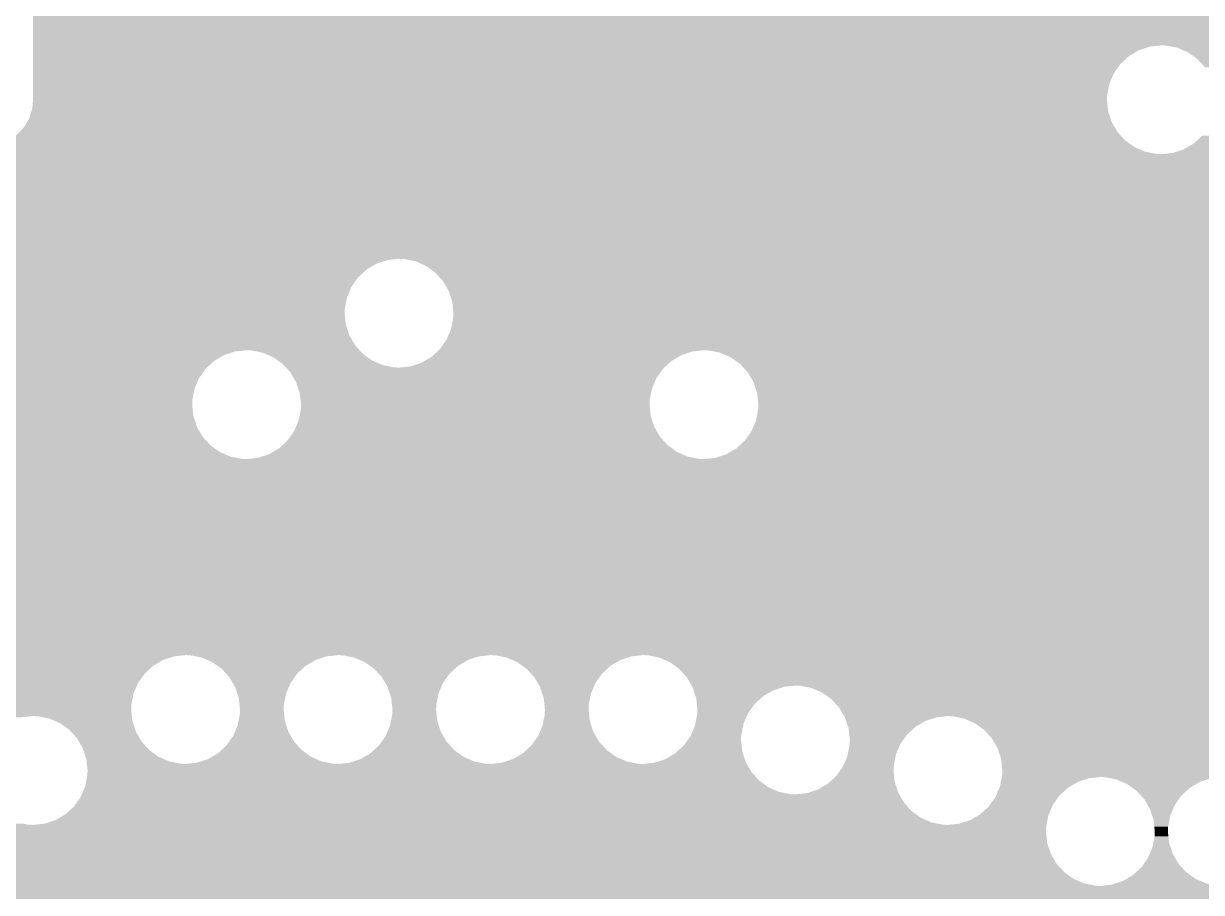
# Model space of a CAD drawing. Extents: x 295 to 953, y 10 to 290.
# Drawn here: x 571.97 to 594.54, y 203.02 to 219.67 of the extents above; entities that cross this region are included whole.
import ezdxf

# ---------------------------------------------------------------- set-up
doc = ezdxf.new("R2010")
doc.units = 0
doc.header["$LTSCALE"] = 5
doc.header["$MEASUREMENT"] = 0
doc.layers.add('PWR', color=7, linetype='CONTINUOUS')

msp = doc.modelspace()

# ---------------------------------------------------------------- linework, layer by layer
at = {"layer": 'PWR'}
for points in [[(572.155, 219.251), (572.155, 220.086), (659.493, 219.251), (659.493, 220.086)], [(572.155, 219.227), (572.155, 219.251), (593.552, 219.227), (593.771, 219.251)], [(572.155, 219.159), (572.155, 219.227), (593.342, 219.159), (593.552, 219.227)], [(572.155, 219.047), (572.155, 219.159), (593.152, 219.047), (593.342, 219.159)], [(593.863, 219.247), (593.771, 219.251), (659.493, 219.247), (659.493, 219.251)], [(594.079, 219.204), (593.863, 219.247), (659.493, 219.204), (659.493, 219.247)], [(594.281, 219.117), (594.079, 219.204), (659.493, 219.117), (659.493, 219.204)], [(572.155, 218.898), (572.155, 219.047), (592.989, 218.898), (593.152, 219.047)], [(572.155, 218.719), (572.155, 218.898), (592.862, 218.719), (592.989, 218.898)], [(594.461, 218.99), (594.281, 219.117), (659.493, 218.99), (659.493, 219.117)], [(594.61, 218.827), (594.461, 218.99), (659.493, 218.827), (659.493, 218.99)], [(572.155, 218.516), (572.155, 218.719), (592.775, 218.516), (592.862, 218.719)], [(572.155, 218.3), (572.155, 218.516), (592.732, 218.3), (592.775, 218.516)], [(572.155, 218.208), (572.155, 218.3), (592.728, 218.208), (592.732, 218.3)], [(572.122, 217.989), (572.14, 218.047), (592.751, 217.989), (592.745, 218.047)], [(572.14, 218.047), (572.155, 218.208), (592.745, 218.047), (592.728, 218.208)], [(571.979, 217.68), (572.037, 217.779), (592.878, 217.68), (592.82, 217.779)], [(572.037, 217.779), (572.081, 217.854), (592.82, 217.779), (592.795, 217.854)], [(572.081, 217.854), (572.122, 217.989), (592.795, 217.854), (592.751, 217.989)], [(571.839, 217.534), (571.892, 217.589), (592.982, 217.534), (592.931, 217.589)], [(571.892, 217.589), (571.979, 217.68), (592.931, 217.589), (592.878, 217.68)], [(546.012, 217.299), (546.018, 217.332), (593.26, 217.299), (593.214, 217.332)], [(571.279, 217.332), (571.48, 217.355), (593.214, 217.332), (593.181, 217.355)], [(571.48, 217.355), (571.67, 217.424), (593.181, 217.355), (593.084, 217.424)], [(571.67, 217.424), (571.674, 217.426), (593.084, 217.424), (593.08, 217.426)], [(571.674, 217.426), (571.839, 217.534), (593.08, 217.426), (592.982, 217.534)], [(594.199, 217.257), (594.39, 217.369), (618.504, 217.257), (618.468, 217.369)], [(594.39, 217.369), (594.429, 217.405), (618.468, 217.369), (618.456, 217.405)], [(594.429, 217.405), (594.552, 217.518), (618.456, 217.405), (618.444, 217.518)], [(545.915, 217.005), (545.984, 217.165), (618.636, 217.005), (618.542, 217.165)], [(545.984, 217.165), (545.986, 217.169), (593.771, 217.165), (593.679, 217.169)], [(545.986, 217.17), (545.995, 217.212), (593.677, 217.17), (593.463, 217.212)], [(545.986, 217.169), (545.986, 217.17), (593.679, 217.169), (593.677, 217.17)], [(545.995, 217.212), (546.012, 217.299), (593.463, 217.212), (593.26, 217.299)], [(593.771, 217.165), (593.99, 217.189), (618.542, 217.165), (618.529, 217.189)], [(593.99, 217.189), (594.01, 217.195), (618.529, 217.189), (618.525, 217.195)], [(594.01, 217.195), (594.199, 217.257), (618.525, 217.195), (618.504, 217.257)], [(545.811, 216.842), (545.899, 216.967), (618.785, 216.842), (618.671, 216.967)], [(545.899, 216.967), (545.915, 217.005), (618.671, 216.967), (618.636, 217.005)], [(545.774, 216.791), (545.811, 216.842), (618.857, 216.791), (618.785, 216.842)], [(548.249, 216.79), (548.183, 216.791), (618.858, 216.79), (618.857, 216.791)], [(548.314, 216.785), (548.249, 216.79), (618.866, 216.785), (618.858, 216.79)], [(548.379, 216.774), (548.314, 216.785), (618.881, 216.774), (618.866, 216.785)], [(548.443, 216.76), (548.379, 216.774), (618.902, 216.76), (618.881, 216.774)], [(548.505, 216.74), (548.443, 216.76), (618.929, 216.74), (618.902, 216.76)], [(548.566, 216.717), (548.505, 216.74), (618.962, 216.717), (618.929, 216.74)], [(548.571, 216.715), (548.566, 216.717), (618.965, 216.715), (618.962, 216.717)], [(548.626, 216.689), (548.571, 216.715), (619.025, 216.689), (618.965, 216.715)], [(548.683, 216.656), (548.626, 216.689), (619.1, 216.656), (619.025, 216.689)], [(548.726, 216.628), (548.683, 216.656), (619.167, 216.628), (619.1, 216.656)], [(516.902, 216.405), (516.937, 216.435), (659.493, 216.405), (659.493, 216.435)], [(544.99, 216.435), (545.028, 216.439), (654.528, 216.435), (654.436, 216.439)], [(545.028, 216.439), (545.17, 216.454), (654.436, 216.439), (654.359, 216.454)], [(548.571, 216.454), (548.599, 216.482), (654.359, 216.454), (654.219, 216.482)], [(548.599, 216.482), (548.686, 216.569), (654.219, 216.482), (654.017, 216.569)], [(548.686, 216.569), (548.698, 216.581), (654.017, 216.569), (653.999, 216.581)], [(548.698, 216.581), (548.702, 216.585), (619.476, 216.581), (619.384, 216.585)], [(548.702, 216.585), (548.737, 216.62), (619.384, 216.585), (619.205, 216.62)], [(548.737, 216.62), (548.726, 216.628), (619.205, 216.62), (619.167, 216.628)], [(548.978, 216.368), (548.952, 216.405), (659.493, 216.368), (659.493, 216.405)], [(549, 216.33), (548.978, 216.368), (659.493, 216.33), (659.493, 216.368)], [(549.011, 216.311), (549, 216.33), (607.619, 216.311), (607.792, 216.33)], [(549.014, 216.306), (549.011, 216.311), (607.572, 216.306), (607.619, 216.311)], [(549.04, 216.253), (549.014, 216.306), (607.409, 216.253), (607.572, 216.306)], [(549.047, 216.238), (549.04, 216.253), (607.363, 216.238), (607.409, 216.253)], [(549.065, 216.192), (549.047, 216.238), (607.285, 216.192), (607.363, 216.238)], [(549.086, 216.13), (549.065, 216.192), (607.179, 216.13), (607.285, 216.192)], [(549.087, 216.126), (549.086, 216.13), (607.173, 216.126), (607.179, 216.13)], [(549.102, 216.066), (549.087, 216.126), (607.107, 216.066), (607.173, 216.126)], [(549.114, 216.002), (549.102, 216.066), (607.037, 216.002), (607.107, 216.066)], [(549.117, 215.977), (549.114, 216.002), (607.01, 215.977), (607.037, 216.002)], [(549.121, 215.937), (549.117, 215.977), (606.981, 215.937), (607.01, 215.977)], [(549.106, 215.696), (549.117, 215.76), (606.839, 215.696), (606.866, 215.76)], [(549.117, 215.76), (549.12, 215.798), (606.866, 215.76), (606.882, 215.798)], [(549.12, 215.798), (549.122, 215.826), (606.882, 215.798), (606.902, 215.826)], [(549.123, 215.871), (549.121, 215.937), (606.935, 215.871), (606.981, 215.937)], [(549.122, 215.826), (549.123, 215.871), (606.902, 215.826), (606.935, 215.871)], [(549.049, 215.508), (549.072, 215.569), (606.778, 215.508), (606.79, 215.569)], [(549.072, 215.569), (549.08, 215.595), (606.79, 215.569), (606.795, 215.595)], [(549.08, 215.595), (549.092, 215.632), (606.795, 215.595), (606.811, 215.632)], [(549.092, 215.632), (549.106, 215.696), (606.811, 215.632), (606.839, 215.696)], [(511.399, 215.288), (511.399, 215.337), (606.749, 215.288), (606.751, 215.337)], [(548.573, 215.287), (548.571, 215.288), (606.749, 215.287), (606.749, 215.288)], [(548.698, 215.161), (548.573, 215.287), (606.762, 215.161), (606.749, 215.287)], [(548.952, 215.337), (548.98, 215.379), (606.751, 215.337), (606.753, 215.379)], [(548.98, 215.379), (548.988, 215.392), (606.753, 215.379), (606.755, 215.392)], [(548.988, 215.392), (549.021, 215.449), (606.755, 215.392), (606.767, 215.449)], [(549.021, 215.449), (549.049, 215.508), (606.767, 215.449), (606.778, 215.508)], [(548.603, 215.042), (548.654, 215.069), (578.691, 215.042), (578.737, 215.069)], [(548.654, 215.069), (548.661, 215.073), (578.737, 215.069), (578.749, 215.073)], [(548.661, 215.073), (548.717, 215.108), (578.749, 215.073), (578.854, 215.108)], [(548.721, 215.138), (548.698, 215.161), (578.947, 215.138), (579.166, 215.161)], [(548.717, 215.108), (548.737, 215.122), (578.854, 215.108), (578.898, 215.122)], [(548.737, 215.122), (548.721, 215.138), (578.898, 215.122), (578.947, 215.138)], [(579.258, 215.157), (579.166, 215.161), (606.763, 215.157), (606.762, 215.161)], [(579.474, 215.115), (579.258, 215.157), (606.767, 215.115), (606.763, 215.157)], [(579.583, 215.068), (579.474, 215.115), (606.772, 215.068), (606.767, 215.115)], [(579.676, 215.028), (579.583, 215.068), (606.785, 215.028), (606.772, 215.068)], [(537.794, 214.9), (537.722, 214.951), (578.484, 214.9), (578.54, 214.951)], [(537.877, 214.809), (537.794, 214.9), (578.384, 214.809), (578.484, 214.9)], [(548.223, 214.951), (548.289, 214.955), (578.54, 214.951), (578.544, 214.955)], [(548.289, 214.955), (548.31, 214.958), (578.544, 214.955), (578.547, 214.958)], [(548.31, 214.958), (548.354, 214.964), (578.547, 214.958), (578.556, 214.964)], [(548.354, 214.964), (548.418, 214.977), (578.556, 214.964), (578.579, 214.977)], [(548.418, 214.977), (548.481, 214.994), (578.579, 214.977), (578.609, 214.994)], [(548.481, 214.994), (548.543, 215.016), (578.609, 214.994), (578.646, 215.016)], [(548.543, 215.016), (548.603, 215.042), (578.646, 215.016), (578.691, 215.042)], [(579.856, 214.9), (579.676, 215.028), (606.827, 214.9), (606.785, 215.028)], [(579.894, 214.858), (579.856, 214.9), (606.841, 214.858), (606.827, 214.9)], [(580.005, 214.738), (579.894, 214.858), (606.912, 214.738), (606.841, 214.858)], [(537.943, 214.738), (537.877, 214.809), (578.333, 214.738), (578.384, 214.809)], [(538.006, 214.629), (537.943, 214.738), (578.257, 214.629), (578.333, 214.738)], [(538.054, 214.547), (538.006, 214.629), (578.221, 214.547), (578.257, 214.629)], [(580.046, 214.668), (580.005, 214.738), (606.952, 214.668), (606.912, 214.738)], [(580.116, 214.547), (580.046, 214.668), (607.063, 214.547), (606.952, 214.668)], [(538.094, 214.427), (538.054, 214.547), (578.17, 214.427), (578.221, 214.547)], [(538.123, 214.338), (538.094, 214.427), (578.152, 214.338), (578.17, 214.427)], [(580.13, 214.505), (580.116, 214.547), (607.101, 214.505), (607.063, 214.547)], [(580.172, 214.378), (580.13, 214.505), (607.281, 214.378), (607.101, 214.505)], [(538.136, 214.21), (538.123, 214.338), (578.127, 214.21), (578.152, 214.338)], [(538.146, 214.119), (538.136, 214.21), (578.123, 214.119), (578.127, 214.21)], [(580.185, 214.338), (580.172, 214.378), (607.374, 214.338), (607.281, 214.378)], [(580.19, 214.291), (580.185, 214.338), (607.483, 214.291), (607.374, 214.338)], [(580.195, 214.248), (580.19, 214.291), (607.7, 214.248), (607.483, 214.291)], [(580.195, 214.244), (580.195, 214.248), (607.792, 214.244), (607.7, 214.248)], [(580.209, 214.119), (580.195, 214.244), (659.493, 214.119), (659.493, 214.244)], [(538.135, 213.993), (538.142, 214.027), (578.136, 213.993), (578.133, 214.027)], [(538.142, 214.027), (538.146, 214.119), (578.133, 214.027), (578.123, 214.119)], [(558.226, 213.989), (558.135, 213.993), (578.137, 213.989), (578.136, 213.993)], [(558.443, 213.946), (558.226, 213.989), (578.141, 213.946), (578.137, 213.989)], [(558.552, 213.899), (558.443, 213.946), (578.146, 213.899), (578.141, 213.946)], [(580.176, 213.881), (580.189, 213.949), (614.703, 213.881), (614.893, 213.949)], [(580.189, 213.949), (580.194, 213.973), (614.893, 213.949), (615.094, 213.973)], [(580.194, 213.973), (580.204, 214.027), (659.493, 213.973), (659.493, 214.027)], [(580.204, 214.027), (580.209, 214.119), (659.493, 214.027), (659.493, 214.119)], [(558.645, 213.859), (558.552, 213.899), (578.159, 213.859), (578.146, 213.899)], [(558.825, 213.732), (558.645, 213.859), (578.201, 213.732), (578.159, 213.859)], [(558.863, 213.69), (558.825, 213.732), (578.215, 213.69), (578.201, 213.732)], [(580.075, 213.608), (580.121, 213.716), (614.366, 213.608), (614.474, 213.716)], [(580.121, 213.716), (580.145, 213.77), (614.474, 213.716), (614.534, 213.77)], [(580.145, 213.77), (580.162, 213.81), (614.534, 213.77), (614.596, 213.81)], [(580.162, 213.81), (580.176, 213.881), (614.596, 213.81), (614.703, 213.881)], [(558.974, 213.569), (558.863, 213.69), (578.286, 213.569), (578.215, 213.69)], [(559.014, 213.5), (558.974, 213.569), (578.326, 213.5), (578.286, 213.569)], [(559.068, 213.409), (559.014, 213.5), (578.41, 213.409), (578.326, 213.5)], [(579.947, 213.428), (580.075, 213.608), (614.187, 213.428), (614.366, 213.608)], [(559.081, 213.385), (559.068, 213.409), (576.026, 213.385), (576.245, 213.409)], [(559.085, 213.379), (559.081, 213.385), (576.005, 213.379), (576.026, 213.385)], [(559.106, 213.317), (559.085, 213.379), (575.816, 213.317), (576.005, 213.379)], [(559.142, 213.205), (559.106, 213.317), (575.626, 213.205), (575.816, 213.317)], [(576.337, 213.405), (576.245, 213.409), (578.413, 213.405), (578.41, 213.409)], [(576.553, 213.362), (576.337, 213.405), (578.452, 213.362), (578.413, 213.405)], [(576.611, 213.337), (576.553, 213.362), (578.475, 213.337), (578.452, 213.362)], [(576.755, 213.275), (576.611, 213.337), (578.562, 213.275), (578.475, 213.337)], [(576.848, 213.209), (576.755, 213.275), (578.655, 213.209), (578.562, 213.275)], [(579.658, 213.205), (579.785, 213.279), (584.389, 213.205), (584.515, 213.279)], [(579.785, 213.279), (579.825, 213.317), (584.515, 213.279), (584.579, 213.317)], [(579.825, 213.317), (579.901, 213.385), (584.579, 213.317), (584.789, 213.385)], [(579.901, 213.385), (579.926, 213.409), (584.789, 213.385), (585.008, 213.409)], [(579.926, 213.409), (579.947, 213.428), (614.167, 213.409), (614.187, 213.428)], [(585.1, 213.405), (585.008, 213.409), (614.163, 213.405), (614.167, 213.409)], [(585.316, 213.362), (585.1, 213.405), (614.121, 213.362), (614.163, 213.405)], [(585.518, 213.275), (585.316, 213.362), (614.034, 213.275), (614.121, 213.362)], [(585.698, 213.148), (585.518, 213.275), (613.906, 213.148), (614.034, 213.275)], [(559.154, 213.169), (559.142, 213.205), (575.587, 213.169), (575.626, 213.205)], [(559.166, 213.056), (559.154, 213.169), (575.463, 213.056), (575.587, 213.169)], [(559.177, 212.95), (559.166, 213.056), (575.388, 212.95), (575.463, 213.056)], [(576.935, 213.148), (576.848, 213.209), (578.799, 213.148), (578.655, 213.209)], [(576.958, 213.122), (576.935, 213.148), (578.858, 213.122), (578.799, 213.148)], [(576.997, 213.08), (576.958, 213.122), (579.074, 213.08), (578.858, 213.122)], [(577.001, 213.076), (576.997, 213.08), (579.166, 213.076), (579.074, 213.08)], [(577.019, 213.056), (577.001, 213.076), (584.226, 213.056), (584.247, 213.076)], [(577.084, 212.985), (577.019, 213.056), (584.175, 212.985), (584.226, 213.056)], [(579.166, 213.076), (579.385, 213.099), (584.247, 213.076), (584.273, 213.099)], [(579.385, 213.099), (579.594, 213.168), (584.273, 213.099), (584.348, 213.168)], [(579.594, 213.168), (579.658, 213.205), (584.348, 213.168), (584.389, 213.205)], [(585.846, 212.986), (585.698, 213.148), (613.744, 212.986), (613.906, 213.148)], [(559.137, 212.674), (559.173, 212.858), (575.249, 212.674), (575.328, 212.858)], [(559.173, 212.858), (559.174, 212.877), (575.328, 212.858), (575.336, 212.877)], [(559.174, 212.877), (559.177, 212.95), (575.336, 212.877), (575.388, 212.95)], [(577.147, 212.877), (577.084, 212.985), (584.099, 212.877), (584.175, 212.985)], [(577.195, 212.795), (577.147, 212.877), (584.063, 212.795), (584.099, 212.877)], [(585.847, 212.985), (585.846, 212.986), (613.744, 212.985), (613.744, 212.986)], [(585.939, 212.827), (585.847, 212.985), (613.619, 212.827), (613.744, 212.985)], [(585.958, 212.795), (585.939, 212.827), (613.603, 212.795), (613.619, 212.827)], [(559.052, 212.458), (559.131, 212.642), (575.206, 212.458), (575.242, 212.642)], [(559.131, 212.642), (559.137, 212.674), (575.242, 212.642), (575.249, 212.674)], [(577.235, 212.674), (577.195, 212.795), (584.012, 212.674), (584.063, 212.795)], [(577.264, 212.585), (577.235, 212.674), (583.994, 212.585), (584.012, 212.674)], [(577.278, 212.458), (577.264, 212.585), (583.969, 212.458), (583.994, 212.585)], [(586.008, 212.644), (585.958, 212.795), (613.533, 212.644), (613.603, 212.795)], [(586.027, 212.585), (586.008, 212.644), (613.52, 212.585), (613.533, 212.644)], [(586.042, 212.447), (586.027, 212.585), (613.491, 212.447), (613.52, 212.585)], [(558.916, 212.26), (558.992, 212.366), (575.213, 212.26), (575.202, 212.366)], [(558.992, 212.366), (559.044, 212.44), (575.202, 212.366), (575.205, 212.44)], [(559.044, 212.44), (559.052, 212.458), (575.205, 212.44), (575.206, 212.458)], [(577.288, 212.366), (577.278, 212.458), (583.965, 212.366), (583.969, 212.458)], [(577.283, 212.274), (577.288, 212.366), (583.975, 212.274), (583.965, 212.366)], [(586.051, 212.366), (586.042, 212.447), (613.488, 212.366), (613.491, 212.447)], [(586.046, 212.274), (586.051, 212.366), (613.488, 212.274), (613.488, 212.366)], [(558.753, 212.111), (558.793, 212.147), (575.237, 212.111), (575.225, 212.147)], [(558.793, 212.147), (558.916, 212.26), (575.225, 212.147), (575.213, 212.26)], [(577.241, 212.058), (577.258, 212.147), (584.018, 212.058), (583.988, 212.147)], [(577.258, 212.147), (577.283, 212.274), (583.988, 212.147), (583.975, 212.274)], [(586.004, 212.058), (586.046, 212.274), (613.488, 212.058), (613.488, 212.274)], [(527.497, 211.855), (527.519, 211.907), (575.342, 211.855), (575.312, 211.907)], [(558.135, 211.907), (558.354, 211.931), (575.312, 211.907), (575.298, 211.931)], [(558.354, 211.931), (558.374, 211.937), (575.298, 211.931), (575.294, 211.937)], [(558.374, 211.937), (558.563, 212), (575.294, 211.937), (575.274, 212)], [(558.563, 212), (558.753, 212.111), (575.274, 212), (575.237, 212.111)], [(577.154, 211.855), (577.189, 211.937), (584.105, 211.855), (584.057, 211.937)], [(577.189, 211.937), (577.241, 212.058), (584.057, 211.937), (584.018, 212.058)], [(585.917, 211.855), (586.004, 212.058), (613.488, 211.855), (613.488, 212.058)], [(527.348, 211.656), (527.369, 211.676), (575.489, 211.656), (575.471, 211.676)], [(527.369, 211.676), (527.42, 211.747), (575.471, 211.676), (575.405, 211.747)], [(527.42, 211.747), (527.497, 211.855), (575.405, 211.747), (575.342, 211.855)], [(576.927, 211.584), (577.026, 211.676), (584.317, 211.584), (584.234, 211.676)], [(577.026, 211.676), (577.077, 211.747), (584.234, 211.676), (584.168, 211.747)], [(577.077, 211.747), (577.154, 211.855), (584.168, 211.747), (584.105, 211.855)], [(585.627, 211.527), (585.789, 211.676), (613.488, 211.527), (613.488, 211.676)], [(585.789, 211.676), (585.917, 211.855), (613.488, 211.676), (613.488, 211.855)], [(537.195, 211.652), (537.103, 211.656), (575.492, 211.652), (575.489, 211.656)], [(537.412, 211.61), (537.195, 211.652), (575.531, 211.61), (575.492, 211.652)], [(537.47, 211.584), (537.412, 211.61), (575.554, 211.584), (575.531, 211.61)], [(537.614, 211.523), (537.47, 211.584), (575.641, 211.523), (575.554, 211.584)], [(537.707, 211.457), (537.614, 211.523), (575.734, 211.457), (575.641, 211.523)], [(537.794, 211.395), (537.707, 211.457), (575.878, 211.395), (575.734, 211.457)], [(576.673, 211.415), (576.744, 211.457), (584.593, 211.415), (584.497, 211.457)], [(576.744, 211.457), (576.864, 211.527), (584.497, 211.457), (584.399, 211.527)], [(576.864, 211.527), (576.927, 211.584), (584.399, 211.527), (584.317, 211.584)], [(585.436, 211.415), (585.627, 211.527), (613.488, 211.415), (613.488, 211.527)], [(537.817, 211.37), (537.794, 211.395), (575.937, 211.37), (575.878, 211.395)], [(537.856, 211.327), (537.817, 211.37), (576.153, 211.327), (575.937, 211.37)], [(537.859, 211.323), (537.856, 211.327), (576.245, 211.323), (576.153, 211.327)], [(537.943, 211.232), (537.859, 211.323), (613.488, 211.232), (613.488, 211.323)], [(538.036, 211.072), (537.943, 211.232), (613.488, 211.072), (613.488, 211.232)], [(576.245, 211.323), (576.283, 211.327), (585.008, 211.323), (584.916, 211.327)], [(576.283, 211.327), (576.464, 211.347), (584.916, 211.327), (584.818, 211.347)], [(576.464, 211.347), (576.535, 211.37), (584.818, 211.347), (584.7, 211.37)], [(576.535, 211.37), (576.673, 211.415), (584.7, 211.37), (584.593, 211.415)], [(585.008, 211.323), (585.227, 211.347), (613.488, 211.323), (613.488, 211.347)], [(585.227, 211.347), (585.436, 211.415), (613.488, 211.347), (613.488, 211.415)], [(558.226, 211.068), (558.135, 211.072), (613.488, 211.068), (613.488, 211.072)], [(558.443, 211.025), (558.226, 211.068), (613.488, 211.025), (613.488, 211.068)], [(558.645, 210.938), (558.443, 211.025), (613.488, 210.938), (613.488, 211.025)], [(558.825, 210.811), (558.645, 210.938), (613.488, 210.811), (613.488, 210.938)], [(558.974, 210.648), (558.825, 210.811), (613.488, 210.648), (613.488, 210.811)], [(559.085, 210.458), (558.974, 210.648), (613.488, 210.458), (613.488, 210.648)], [(559.154, 210.248), (559.085, 210.458), (613.488, 210.248), (613.488, 210.458)], [(559.177, 210.029), (559.154, 210.248), (613.488, 210.029), (613.488, 210.248)], [(559.131, 209.721), (559.173, 209.937), (613.488, 209.721), (613.488, 209.937)], [(559.173, 209.937), (559.177, 210.029), (613.488, 209.937), (613.488, 210.029)], [(559.044, 209.519), (559.131, 209.721), (613.488, 209.519), (613.488, 209.721)], [(558.916, 209.339), (559.044, 209.519), (613.488, 209.339), (613.488, 209.519)], [(558.753, 209.19), (558.916, 209.339), (613.488, 209.19), (613.488, 209.339)], [(511.399, 208.735), (511.399, 208.986), (613.488, 208.735), (613.488, 208.986)], [(558.135, 208.986), (558.354, 209.01), (613.488, 208.986), (613.488, 209.01)], [(558.354, 209.01), (558.563, 209.079), (613.488, 209.01), (613.488, 209.079)], [(558.563, 209.079), (558.753, 209.19), (613.488, 209.079), (613.488, 209.19)], [(548.295, 208.731), (548.203, 208.735), (613.488, 208.731), (613.488, 208.735)], [(548.511, 208.689), (548.295, 208.731), (613.488, 208.689), (613.488, 208.731)], [(548.714, 208.602), (548.511, 208.689), (613.488, 208.602), (613.488, 208.689)], [(548.894, 208.474), (548.714, 208.602), (613.488, 208.474), (613.488, 208.602)], [(549.042, 208.311), (548.894, 208.474), (613.488, 208.311), (613.488, 208.474)], [(549.154, 208.121), (549.042, 208.311), (613.488, 208.121), (613.488, 208.311)], [(549.223, 207.912), (549.154, 208.121), (613.488, 207.912), (613.488, 208.121)], [(549.246, 207.692), (549.223, 207.912), (613.488, 207.692), (613.488, 207.912)], [(549.242, 207.601), (549.246, 207.692), (613.488, 207.601), (613.488, 207.692)], [(549.199, 207.384), (549.217, 207.475), (574.493, 207.384), (574.648, 207.475)], [(549.217, 207.475), (549.231, 207.543), (574.648, 207.475), (574.857, 207.543)], [(549.231, 207.543), (549.235, 207.567), (574.857, 207.543), (575.076, 207.567)], [(549.235, 207.567), (549.242, 207.601), (613.488, 207.567), (613.488, 207.601)], [(575.168, 207.563), (575.076, 207.567), (577.959, 207.563), (577.997, 207.567)], [(575.266, 207.543), (575.168, 207.563), (577.778, 207.543), (577.959, 207.563)], [(575.385, 207.52), (575.266, 207.543), (577.707, 207.52), (577.778, 207.543)], [(575.491, 207.475), (575.385, 207.52), (577.569, 207.475), (577.707, 207.52)], [(575.587, 207.433), (575.491, 207.475), (577.498, 207.433), (577.569, 207.475)], [(575.685, 207.363), (575.587, 207.433), (577.378, 207.363), (577.498, 207.433)], [(578.089, 207.563), (577.997, 207.567), (580.88, 207.563), (580.918, 207.567)], [(578.187, 207.543), (578.089, 207.563), (580.699, 207.543), (580.88, 207.563)], [(578.306, 207.52), (578.187, 207.543), (580.628, 207.52), (580.699, 207.543)], [(578.412, 207.475), (578.306, 207.52), (580.49, 207.475), (580.628, 207.52)], [(578.508, 207.433), (578.412, 207.475), (580.419, 207.433), (580.49, 207.475)], [(578.606, 207.363), (578.508, 207.433), (580.299, 207.363), (580.419, 207.433)], [(581.01, 207.563), (580.918, 207.567), (583.801, 207.563), (583.839, 207.567)], [(581.108, 207.543), (581.01, 207.563), (583.62, 207.543), (583.801, 207.563)], [(581.227, 207.52), (581.108, 207.543), (583.549, 207.52), (583.62, 207.543)], [(581.333, 207.475), (581.227, 207.52), (583.411, 207.475), (583.549, 207.52)], [(581.429, 207.433), (581.333, 207.475), (583.34, 207.433), (583.411, 207.475)], [(581.527, 207.363), (581.429, 207.433), (583.22, 207.363), (583.34, 207.433)], [(583.931, 207.563), (583.839, 207.567), (613.488, 207.563), (613.488, 207.567)], [(584.148, 207.52), (583.931, 207.563), (613.488, 207.52), (613.488, 207.563)], [(584.35, 207.433), (584.148, 207.52), (613.488, 207.433), (613.488, 207.52)], [(584.53, 207.306), (584.35, 207.433), (613.488, 207.306), (613.488, 207.433)], [(549.008, 207.035), (549.112, 207.182), (574.167, 207.035), (574.272, 207.182)], [(549.112, 207.182), (549.126, 207.214), (574.272, 207.182), (574.295, 207.214)], [(549.126, 207.214), (549.19, 207.363), (574.295, 207.214), (574.457, 207.363)], [(549.19, 207.363), (549.199, 207.384), (574.457, 207.363), (574.493, 207.384)], [(575.767, 207.306), (575.685, 207.363), (577.315, 207.306), (577.378, 207.363)], [(575.85, 207.214), (575.767, 207.306), (577.216, 207.214), (577.315, 207.306)], [(575.916, 207.143), (575.85, 207.214), (577.165, 207.143), (577.216, 207.214)], [(578.688, 207.306), (578.606, 207.363), (580.236, 207.306), (580.299, 207.363)], [(578.771, 207.214), (578.688, 207.306), (580.137, 207.214), (580.236, 207.306)], [(578.837, 207.143), (578.771, 207.214), (580.086, 207.143), (580.137, 207.214)], [(581.609, 207.306), (581.527, 207.363), (583.157, 207.306), (583.22, 207.363)], [(581.692, 207.214), (581.609, 207.306), (583.058, 207.214), (583.157, 207.306)], [(581.758, 207.143), (581.692, 207.214), (583.007, 207.143), (583.058, 207.214)], [(584.679, 207.143), (584.53, 207.306), (613.488, 207.143), (613.488, 207.306)], [(548.822, 206.853), (548.985, 207.002), (574.089, 206.853), (574.153, 207.002)], [(548.985, 207.002), (549.008, 207.035), (574.153, 207.002), (574.167, 207.035)], [(575.979, 207.035), (575.916, 207.143), (577.088, 207.035), (577.165, 207.143)], [(576.027, 206.953), (575.979, 207.035), (577.053, 206.953), (577.088, 207.035)], [(576.067, 206.832), (576.027, 206.953), (577.001, 206.832), (577.053, 206.953)], [(578.9, 207.035), (578.837, 207.143), (580.009, 207.035), (580.086, 207.143)], [(578.948, 206.953), (578.9, 207.035), (579.974, 206.953), (580.009, 207.035)], [(578.988, 206.832), (578.948, 206.953), (579.922, 206.832), (579.974, 206.953)], [(581.821, 207.035), (581.758, 207.143), (582.93, 207.035), (583.007, 207.143)], [(581.869, 206.953), (581.821, 207.035), (582.895, 206.953), (582.93, 207.035)], [(581.909, 206.832), (581.869, 206.953), (582.843, 206.832), (582.895, 206.953)], [(584.772, 206.983), (584.679, 207.143), (613.488, 206.983), (613.488, 207.143)], [(584.786, 206.959), (584.772, 206.983), (586.541, 206.959), (586.76, 206.983)], [(584.79, 206.953), (584.786, 206.959), (586.521, 206.953), (586.541, 206.959)], [(584.81, 206.89), (584.79, 206.953), (586.332, 206.89), (586.521, 206.953)], [(586.852, 206.979), (586.76, 206.983), (613.488, 206.979), (613.488, 206.983)], [(587.069, 206.936), (586.852, 206.979), (613.488, 206.936), (613.488, 206.979)], [(587.271, 206.849), (587.069, 206.936), (613.488, 206.849), (613.488, 206.936)], [(548.422, 206.673), (548.632, 206.742), (574.049, 206.673), (574.062, 206.742)], [(548.632, 206.742), (548.786, 206.832), (574.062, 206.742), (574.08, 206.832)], [(548.786, 206.832), (548.822, 206.853), (574.08, 206.832), (574.089, 206.853)], [(576.096, 206.743), (576.067, 206.832), (576.984, 206.743), (577.001, 206.832)], [(576.109, 206.616), (576.096, 206.743), (576.959, 206.616), (576.984, 206.743)], [(579.017, 206.743), (578.988, 206.832), (579.905, 206.743), (579.922, 206.832)], [(579.03, 206.616), (579.017, 206.743), (579.88, 206.616), (579.905, 206.743)], [(581.938, 206.743), (581.909, 206.832), (582.826, 206.743), (582.843, 206.832)], [(581.951, 206.616), (581.938, 206.743), (582.801, 206.616), (582.826, 206.743)], [(584.847, 206.779), (584.81, 206.89), (586.141, 206.779), (586.332, 206.89)], [(584.859, 206.743), (584.847, 206.779), (586.102, 206.743), (586.141, 206.779)], [(584.871, 206.63), (584.859, 206.743), (585.979, 206.63), (586.102, 206.743)], [(587.451, 206.721), (587.271, 206.849), (613.488, 206.721), (613.488, 206.849)], [(587.6, 206.559), (587.451, 206.721), (613.488, 206.559), (613.488, 206.721)], [(527.105, 206.634), (527.062, 206.65), (574.041, 206.634), (574.044, 206.65)], [(527.145, 206.616), (527.105, 206.634), (574.038, 206.616), (574.041, 206.634)], [(527.178, 206.601), (527.145, 206.616), (574.037, 206.601), (574.038, 206.616)], [(527.25, 206.565), (527.178, 206.601), (574.035, 206.565), (574.037, 206.601)], [(527.319, 206.524), (527.25, 206.565), (574.034, 206.524), (574.035, 206.565)], [(527.386, 206.48), (527.32, 206.524), (574.038, 206.48), (574.034, 206.524)], [(548.203, 206.65), (548.422, 206.673), (574.044, 206.65), (574.049, 206.673)], [(576.119, 206.524), (576.109, 206.616), (576.955, 206.524), (576.959, 206.616)], [(576.115, 206.432), (576.119, 206.524), (576.964, 206.432), (576.955, 206.524)], [(579.04, 206.524), (579.03, 206.616), (579.876, 206.524), (579.88, 206.616)], [(579.036, 206.432), (579.04, 206.524), (579.885, 206.432), (579.876, 206.524)], [(581.961, 206.524), (581.951, 206.616), (582.797, 206.524), (582.801, 206.616)], [(581.957, 206.432), (581.961, 206.524), (582.806, 206.432), (582.797, 206.524)], [(584.882, 206.524), (584.871, 206.63), (585.903, 206.524), (585.979, 206.63)], [(584.879, 206.45), (584.882, 206.524), (585.851, 206.45), (585.903, 206.524)], [(587.693, 206.398), (587.6, 206.559), (613.488, 206.398), (613.488, 206.559)], [(527.304, 206.398), (527.386, 206.48), (574.047, 206.398), (574.038, 206.48)], [(569.326, 206.394), (569.234, 206.398), (572.117, 206.394), (572.155, 206.398)], [(569.424, 206.375), (569.326, 206.394), (571.936, 206.375), (572.117, 206.394)], [(572.247, 206.394), (572.155, 206.398), (574.047, 206.394), (574.047, 206.398)], [(572.464, 206.352), (572.247, 206.394), (574.052, 206.352), (574.047, 206.394)], [(572.573, 206.305), (572.464, 206.352), (574.057, 206.305), (574.052, 206.352)], [(572.666, 206.265), (572.573, 206.305), (574.07, 206.265), (574.057, 206.305)], [(572.846, 206.137), (572.666, 206.265), (574.112, 206.137), (574.07, 206.265)], [(576.073, 206.216), (576.09, 206.305), (577.007, 206.216), (576.978, 206.305)], [(576.09, 206.305), (576.115, 206.432), (576.978, 206.305), (576.964, 206.432)], [(578.994, 206.216), (579.011, 206.305), (579.928, 206.216), (579.899, 206.305)], [(579.011, 206.305), (579.036, 206.432), (579.899, 206.305), (579.885, 206.432)], [(581.915, 206.216), (581.932, 206.305), (582.849, 206.216), (582.82, 206.305)], [(581.932, 206.305), (581.957, 206.432), (582.82, 206.305), (582.806, 206.432)], [(584.842, 206.248), (584.878, 206.432), (585.764, 206.248), (585.843, 206.432)], [(584.878, 206.432), (584.879, 206.45), (585.843, 206.432), (585.851, 206.45)], [(587.707, 206.375), (587.693, 206.398), (589.462, 206.375), (589.681, 206.398)], [(587.711, 206.368), (587.707, 206.375), (589.442, 206.368), (589.462, 206.375)], [(587.731, 206.306), (587.711, 206.368), (589.253, 206.306), (589.442, 206.368)], [(587.768, 206.195), (587.731, 206.306), (589.062, 206.195), (589.253, 206.306)], [(589.773, 206.394), (589.681, 206.398), (613.488, 206.394), (613.488, 206.398)], [(589.99, 206.352), (589.773, 206.394), (613.488, 206.352), (613.488, 206.394)], [(590.192, 206.265), (589.99, 206.352), (613.488, 206.265), (613.488, 206.352)], [(590.372, 206.137), (590.192, 206.265), (613.488, 206.137), (613.488, 206.265)], [(572.884, 206.095), (572.846, 206.137), (574.126, 206.095), (574.112, 206.137)], [(572.995, 205.975), (572.884, 206.095), (574.196, 205.975), (574.126, 206.095)], [(575.986, 206.013), (576.021, 206.095), (577.095, 206.013), (577.047, 206.095)], [(576.021, 206.095), (576.073, 206.216), (577.047, 206.095), (577.007, 206.216)], [(578.907, 206.013), (578.942, 206.095), (580.016, 206.013), (579.968, 206.095)], [(578.942, 206.095), (578.994, 206.216), (579.968, 206.095), (579.928, 206.216)], [(581.828, 206.013), (581.863, 206.095), (582.937, 206.013), (582.889, 206.095)], [(581.863, 206.095), (581.915, 206.216), (582.889, 206.095), (582.849, 206.216)], [(584.756, 206.032), (584.836, 206.216), (585.722, 206.032), (585.758, 206.216)], [(584.836, 206.216), (584.842, 206.248), (585.758, 206.216), (585.764, 206.248)], [(587.78, 206.159), (587.768, 206.195), (589.023, 206.159), (589.062, 206.195)], [(587.792, 206.046), (587.78, 206.159), (588.9, 206.046), (589.023, 206.159)], [(587.803, 205.94), (587.792, 206.046), (588.824, 205.94), (588.9, 206.046)], [(590.521, 205.975), (590.372, 206.137), (613.488, 205.975), (613.488, 206.137)], [(573.035, 205.905), (572.995, 205.975), (574.237, 205.905), (574.196, 205.975)], [(573.106, 205.784), (573.035, 205.905), (574.348, 205.784), (574.237, 205.905)], [(575.758, 205.742), (575.858, 205.834), (577.307, 205.742), (577.224, 205.834)], [(575.858, 205.834), (575.909, 205.905), (577.224, 205.834), (577.158, 205.905)], [(575.909, 205.905), (575.986, 206.013), (577.158, 205.905), (577.095, 206.013)], [(578.679, 205.742), (578.779, 205.834), (580.228, 205.742), (580.145, 205.834)], [(578.779, 205.834), (578.83, 205.905), (580.145, 205.834), (580.079, 205.905)], [(578.83, 205.905), (578.907, 206.013), (580.079, 205.905), (580.016, 206.013)], [(581.6, 205.742), (581.7, 205.834), (583.149, 205.742), (583.066, 205.834)], [(581.7, 205.834), (581.751, 205.905), (583.066, 205.834), (583, 205.905)], [(581.751, 205.905), (581.828, 206.013), (583, 205.905), (582.937, 206.013)], [(584.497, 205.721), (584.621, 205.834), (585.741, 205.721), (585.729, 205.834)], [(584.621, 205.834), (584.696, 205.94), (585.729, 205.834), (585.718, 205.94)], [(584.696, 205.94), (584.749, 206.013), (585.718, 205.94), (585.721, 206.013)], [(584.749, 206.013), (584.756, 206.032), (585.721, 206.013), (585.722, 206.032)], [(587.763, 205.664), (587.799, 205.848), (588.685, 205.664), (588.764, 205.848)], [(587.799, 205.848), (587.8, 205.866), (588.764, 205.848), (588.772, 205.866)], [(587.8, 205.866), (587.803, 205.94), (588.772, 205.866), (588.824, 205.94)], [(590.632, 205.784), (590.521, 205.975), (613.488, 205.784), (613.488, 205.975)], [(573.12, 205.742), (573.106, 205.784), (574.386, 205.742), (574.348, 205.784)], [(573.162, 205.615), (573.12, 205.742), (574.566, 205.615), (574.386, 205.742)], [(573.175, 205.575), (573.162, 205.615), (574.659, 205.575), (574.566, 205.615)], [(575.505, 205.573), (575.576, 205.615), (577.583, 205.573), (577.487, 205.615)], [(575.576, 205.615), (575.695, 205.685), (577.487, 205.615), (577.388, 205.685)], [(575.695, 205.685), (575.758, 205.742), (577.388, 205.685), (577.307, 205.742)], [(578.426, 205.573), (578.497, 205.615), (580.504, 205.573), (580.408, 205.615)], [(578.497, 205.615), (578.616, 205.685), (580.408, 205.615), (580.309, 205.685)], [(578.616, 205.685), (578.679, 205.742), (580.309, 205.685), (580.228, 205.742)], [(581.347, 205.573), (581.418, 205.615), (583.425, 205.573), (583.329, 205.615)], [(581.418, 205.615), (581.537, 205.685), (583.329, 205.615), (583.23, 205.685)], [(581.537, 205.685), (581.6, 205.742), (583.23, 205.685), (583.149, 205.742)], [(584.268, 205.573), (584.458, 205.685), (585.789, 205.573), (585.753, 205.685)], [(584.458, 205.685), (584.497, 205.721), (585.753, 205.685), (585.741, 205.721)], [(587.677, 205.447), (587.757, 205.632), (588.643, 205.447), (588.679, 205.632)], [(587.757, 205.632), (587.763, 205.664), (588.679, 205.632), (588.685, 205.664)], [(590.701, 205.575), (590.632, 205.784), (613.488, 205.575), (613.488, 205.784)], [(573.18, 205.528), (573.175, 205.575), (574.768, 205.528), (574.659, 205.575)], [(573.184, 205.485), (573.18, 205.528), (574.985, 205.485), (574.768, 205.528)], [(573.185, 205.481), (573.184, 205.485), (575.076, 205.481), (574.985, 205.485)], [(573.198, 205.356), (573.185, 205.481), (585.901, 205.356), (585.827, 205.481)], [(573.197, 205.321), (573.198, 205.356), (585.921, 205.321), (585.901, 205.356)], [(575.076, 205.481), (575.114, 205.485), (577.997, 205.481), (577.906, 205.485)], [(575.114, 205.485), (575.296, 205.505), (577.906, 205.485), (577.808, 205.505)], [(575.296, 205.505), (575.366, 205.528), (577.808, 205.505), (577.689, 205.528)], [(575.366, 205.528), (575.505, 205.573), (577.689, 205.528), (577.583, 205.573)], [(577.997, 205.481), (578.035, 205.485), (580.918, 205.481), (580.827, 205.485)], [(578.035, 205.485), (578.217, 205.505), (580.827, 205.485), (580.729, 205.505)], [(578.217, 205.505), (578.287, 205.528), (580.729, 205.505), (580.61, 205.528)], [(578.287, 205.528), (578.426, 205.573), (580.61, 205.528), (580.504, 205.573)], [(580.918, 205.481), (580.956, 205.485), (583.839, 205.481), (583.748, 205.485)], [(580.956, 205.485), (581.138, 205.505), (583.748, 205.485), (583.65, 205.505)], [(581.138, 205.505), (581.208, 205.528), (583.65, 205.505), (583.531, 205.528)], [(581.208, 205.528), (581.347, 205.573), (583.531, 205.528), (583.425, 205.573)], [(583.839, 205.481), (584.059, 205.505), (585.827, 205.481), (585.814, 205.505)], [(584.059, 205.505), (584.079, 205.511), (585.814, 205.505), (585.81, 205.511)], [(584.079, 205.511), (584.268, 205.573), (585.81, 205.511), (585.789, 205.573)], [(587.542, 205.249), (587.617, 205.356), (588.65, 205.249), (588.639, 205.356)], [(587.617, 205.356), (587.67, 205.429), (588.639, 205.356), (588.642, 205.429)], [(587.67, 205.429), (587.677, 205.447), (588.642, 205.429), (588.643, 205.447)], [(590.724, 205.356), (590.701, 205.575), (613.488, 205.356), (613.488, 205.575)], [(590.72, 205.264), (590.724, 205.356), (613.488, 205.264), (613.488, 205.356)], [(573.152, 205.047), (573.173, 205.158), (586.226, 205.047), (586.07, 205.158)], [(573.173, 205.158), (573.194, 205.264), (586.07, 205.158), (585.973, 205.264)], [(573.194, 205.264), (573.197, 205.321), (585.973, 205.264), (585.921, 205.321)], [(587.379, 205.101), (587.418, 205.136), (588.674, 205.101), (588.662, 205.136)], [(587.418, 205.136), (587.542, 205.249), (588.662, 205.136), (588.65, 205.249)], [(590.678, 205.047), (590.695, 205.138), (592.019, 205.047), (592.174, 205.138)], [(590.695, 205.138), (590.709, 205.207), (592.174, 205.138), (592.383, 205.207)], [(590.709, 205.207), (590.713, 205.23), (592.383, 205.207), (592.602, 205.23)], [(590.713, 205.23), (590.72, 205.264), (613.488, 205.23), (613.488, 205.264)], [(592.694, 205.226), (592.602, 205.23), (594.901, 205.226), (594.939, 205.23)], [(592.792, 205.207), (592.694, 205.226), (594.72, 205.207), (594.901, 205.226)], [(592.911, 205.183), (592.792, 205.207), (594.649, 205.183), (594.72, 205.207)], [(593.017, 205.138), (592.911, 205.183), (594.511, 205.138), (594.649, 205.183)], [(593.113, 205.096), (593.017, 205.138), (594.44, 205.096), (594.511, 205.138)], [(573.089, 204.901), (573.107, 204.944), (586.669, 204.901), (586.452, 204.944)], [(573.107, 204.944), (573.144, 205.031), (586.452, 204.944), (586.25, 205.031)], [(573.144, 205.031), (573.152, 205.047), (586.25, 205.031), (586.226, 205.047)], [(586.76, 204.897), (586.98, 204.92), (588.748, 204.897), (588.735, 204.92)], [(586.98, 204.92), (587, 204.927), (588.735, 204.92), (588.731, 204.927)], [(587, 204.927), (587.189, 204.989), (588.731, 204.927), (588.71, 204.989)], [(587.189, 204.989), (587.379, 205.101), (588.71, 204.989), (588.674, 205.101)], [(590.605, 204.878), (590.669, 205.026), (591.821, 204.878), (591.983, 205.026)], [(590.669, 205.026), (590.678, 205.047), (591.983, 205.026), (592.019, 205.047)], [(593.211, 205.026), (593.113, 205.096), (594.32, 205.026), (594.44, 205.096)], [(593.293, 204.969), (593.211, 205.026), (594.257, 204.969), (594.32, 205.026)], [(593.376, 204.878), (593.293, 204.969), (594.158, 204.878), (594.257, 204.969)], [(572.937, 204.665), (572.988, 204.737), (588.908, 204.665), (588.842, 204.737)], [(572.988, 204.737), (573.065, 204.845), (588.842, 204.737), (588.779, 204.845)], [(573.065, 204.845), (573.087, 204.897), (588.779, 204.845), (588.748, 204.897)], [(573.087, 204.897), (573.089, 204.901), (586.76, 204.897), (586.669, 204.901)], [(590.463, 204.665), (590.486, 204.698), (591.679, 204.665), (591.693, 204.698)], [(590.486, 204.698), (590.591, 204.845), (591.693, 204.698), (591.798, 204.845)], [(590.591, 204.845), (590.605, 204.878), (591.798, 204.845), (591.821, 204.878)], [(593.442, 204.806), (593.376, 204.878), (594.107, 204.806), (594.158, 204.878)], [(593.505, 204.698), (593.442, 204.806), (594.03, 204.698), (594.107, 204.806)], [(593.553, 204.616), (593.505, 204.698), (593.995, 204.616), (594.03, 204.698)], [(572.655, 204.446), (572.774, 204.516), (589.171, 204.446), (589.072, 204.516)], [(572.774, 204.516), (572.837, 204.574), (589.072, 204.516), (588.991, 204.574)], [(572.837, 204.574), (572.937, 204.665), (588.991, 204.574), (588.908, 204.665)], [(590.11, 204.405), (590.264, 204.495), (591.588, 204.405), (591.606, 204.495)], [(590.264, 204.495), (590.3, 204.516), (591.606, 204.495), (591.615, 204.516)], [(590.3, 204.516), (590.463, 204.665), (591.615, 204.516), (591.679, 204.665)], [(593.593, 204.495), (593.553, 204.616), (593.943, 204.495), (593.995, 204.616)], [(593.622, 204.406), (593.593, 204.495), (593.925, 204.406), (593.943, 204.495)], [(559.168, 204.279), (559.164, 204.313), (591.564, 204.279), (591.57, 204.313)], [(559.177, 204.187), (559.168, 204.279), (591.56, 204.187), (591.564, 204.279)], [(569.234, 204.313), (569.272, 204.317), (572.155, 204.313), (572.064, 204.317)], [(569.272, 204.317), (569.454, 204.336), (572.064, 204.317), (571.966, 204.336)], [(572.155, 204.313), (572.193, 204.317), (589.681, 204.313), (589.59, 204.317)], [(572.193, 204.317), (572.375, 204.336), (589.59, 204.317), (589.492, 204.336)], [(572.375, 204.336), (572.445, 204.359), (589.492, 204.336), (589.373, 204.359)], [(572.445, 204.359), (572.584, 204.405), (589.373, 204.359), (589.267, 204.405)], [(572.584, 204.405), (572.655, 204.446), (589.267, 204.405), (589.171, 204.446)], [(589.681, 204.313), (589.901, 204.336), (591.57, 204.313), (591.575, 204.336)], [(589.901, 204.336), (590.11, 204.405), (591.575, 204.336), (591.588, 204.405)], [(593.635, 204.279), (593.622, 204.406), (593.9, 204.279), (593.925, 204.406)], [(593.645, 204.187), (593.635, 204.279), (593.896, 204.187), (593.9, 204.279)], [(559.148, 203.968), (559.173, 204.095), (591.583, 203.968), (591.569, 204.095)], [(559.173, 204.095), (559.177, 204.187), (591.569, 204.095), (591.56, 204.187)], [(593.616, 203.968), (593.641, 204.095), (593.92, 203.968), (593.906, 204.095)], [(593.641, 204.095), (593.645, 204.187), (593.906, 204.095), (593.896, 204.187)], [(559.079, 203.759), (559.131, 203.879), (591.652, 203.759), (591.612, 203.879)], [(559.131, 203.879), (559.148, 203.968), (591.612, 203.879), (591.583, 203.968)], [(593.547, 203.759), (593.599, 203.879), (593.989, 203.759), (593.949, 203.879)], [(593.599, 203.879), (593.616, 203.968), (593.949, 203.879), (593.92, 203.968)], [(558.916, 203.497), (558.967, 203.568), (591.829, 203.497), (591.763, 203.568)], [(558.967, 203.568), (559.044, 203.677), (591.763, 203.568), (591.7, 203.677)], [(559.044, 203.677), (559.079, 203.759), (591.7, 203.677), (591.652, 203.759)], [(593.384, 203.497), (593.435, 203.568), (594.165, 203.497), (594.1, 203.568)], [(593.435, 203.568), (593.512, 203.677), (594.1, 203.568), (594.037, 203.677)], [(593.512, 203.677), (593.547, 203.759), (594.037, 203.677), (593.989, 203.759)], [(558.634, 203.278), (558.753, 203.348), (592.092, 203.278), (591.993, 203.348)], [(558.753, 203.348), (558.817, 203.406), (591.993, 203.348), (591.912, 203.406)], [(558.817, 203.406), (558.916, 203.497), (591.912, 203.406), (591.829, 203.497)], [(593.102, 203.278), (593.221, 203.348), (594.428, 203.278), (594.33, 203.348)], [(593.221, 203.348), (593.284, 203.406), (594.33, 203.348), (594.249, 203.406)], [(593.284, 203.406), (593.384, 203.497), (594.249, 203.406), (594.165, 203.497)], [(511.399, 202.893), (511.399, 203.144), (613.488, 202.893), (613.488, 203.144)], [(558.135, 203.144), (558.173, 203.148), (592.602, 203.144), (592.511, 203.148)], [(558.173, 203.148), (558.354, 203.168), (592.511, 203.148), (592.413, 203.168)], [(558.354, 203.168), (558.425, 203.191), (592.413, 203.168), (592.294, 203.191)], [(558.425, 203.191), (558.563, 203.237), (592.294, 203.191), (592.188, 203.237)], [(558.563, 203.237), (558.634, 203.278), (592.188, 203.237), (592.092, 203.278)], [(592.602, 203.144), (592.64, 203.148), (594.939, 203.144), (594.847, 203.148)], [(592.64, 203.148), (592.822, 203.168), (594.847, 203.148), (594.749, 203.168)], [(592.822, 203.168), (592.892, 203.191), (594.749, 203.168), (594.631, 203.191)], [(592.892, 203.191), (593.031, 203.237), (594.631, 203.191), (594.525, 203.237)], [(593.031, 203.237), (593.102, 203.278), (594.525, 203.237), (594.428, 203.278)]]:
    msp.add_solid(points, dxfattribs=at)

doc.saveas('drawing.dxf')
